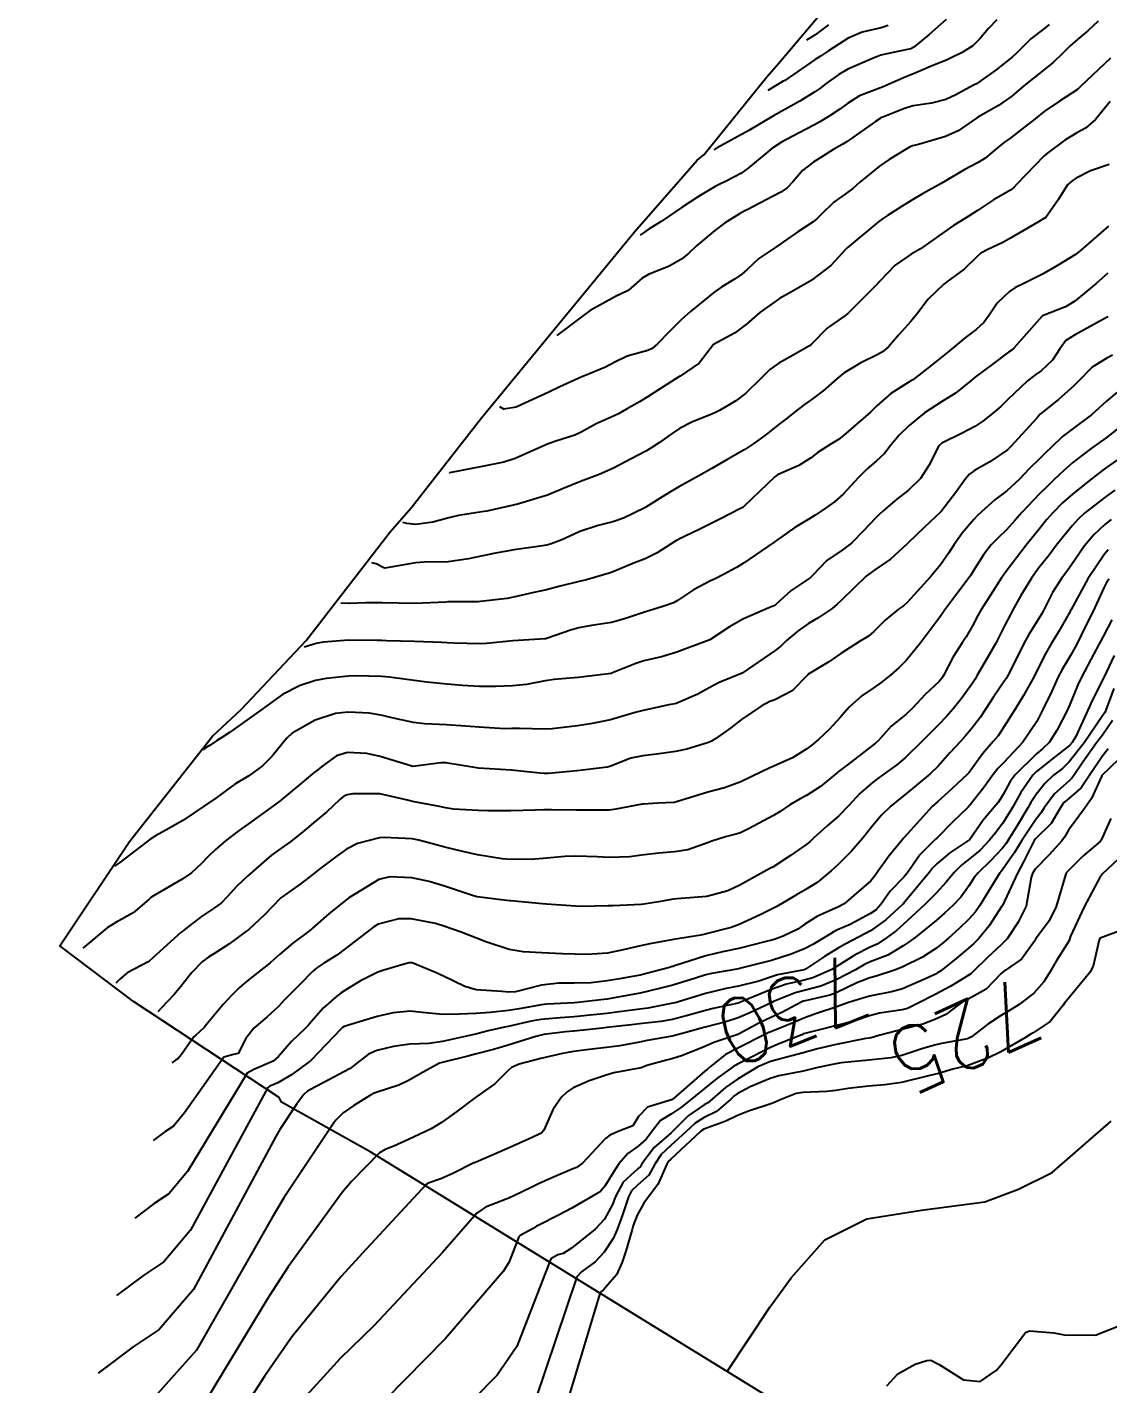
# Model space of a CAD drawing. Header units: metres. Extents: x 307586 to 320046, y 7427249 to 7434250.
# Drawn here: x 313111 to 313176.9, y 7432545.2 to 7432627.9 of the extents above; entities that cross this region are included whole.
import ezdxf
from ezdxf.enums import TextEntityAlignment as Align

# ---------------------------------------------------------------- set-up
doc = ezdxf.new("R2010")
doc.units = ezdxf.units.M
doc.header["$MEASUREMENT"] = 0
for name, color, linetype in [('Area', 45, 'Continuous'), ('Cotas', 45, 'Continuous'), ('Curvas de Nivel 1m', 11, 'Continuous'), ('Curvas de Nivel 5m', 15, 'Continuous'), ('Hidrografia', 140, 'Continuous')]:
    doc.layers.add(name, color=color, linetype=linetype)
doc.styles.add('Style-STANDARD', font='STANDARD.shx')

msp = doc.modelspace()

# ---------------------------------------------------------------- linework, layer by layer
at = {"layer": 'Area'}
msp.add_polyline3d([(313110.97, 7432494.425, 729.634), (313124.93, 7432504.08, 743.98), (313126.441, 7432505.592, 724.185), (313128.202, 7432506.276, 734.972), (313129.917, 7432507.134, 747.286), (313169.72, 7432536.07, -0.055), (313131.927, 7432559.346, 731.716), (313126.474, 7432562.384, 733.851), (313126.336, 7432562.664, 734.001), (313117.461, 7432568.534, 744.946), (313112.967, 7432571.928, 739.859), (313117.216, 7432578.274, 752.122), (313122.262, 7432584.702, 741.046), (313124.029, 7432586.317, 740.918), (313127.976, 7432590.539, 741.845), (313133.107, 7432597.168, 744.754), (313134.383, 7432598.624, 745.314), (313138.674, 7432604.115, 746.924), (313148.003, 7432615.449, 748.785), (313151.813, 7432619.809, 749.069), (313152.232, 7432620.141, 749.078), (313156.07, 7432624.894, 750.255), (313156.778, 7432625.706, 750.415), (313162.924, 7432632.995, 752.605)], dxfattribs=at)
at = {"layer": 'Curvas de Nivel 1m', "flags": 128}
for points, elevation in [([(313176.273, 7432628.292), (313175.633, 7432627.712), (313175.036, 7432627.204), (313174.565, 7432626.78), (313174.095, 7432626.319), (313173.543, 7432625.799), (313173.013, 7432625.375), (313171.741, 7432624.349), (313170.997, 7432623.726), (313170.199, 7432623.16), (313168.984, 7432622.46), (313168.931, 7432622.433), (313168.856, 7432622.381), (313167.741, 7432621.617), (313166.962, 7432621.261), (313165.31, 7432620.778), (313164.955, 7432620.685), (313164.775, 7432620.612), (313164.465, 7432620.435), (313163.531, 7432619.861), (313162.943, 7432619.453), (313161.747, 7432618.468), (313161.311, 7432618.09), (313160.923, 7432617.805), (313160.145, 7432617.257), (313159.367, 7432616.495), (313159.138, 7432616.261), (313158.899, 7432616.068), (313157.956, 7432615.446), (313156.885, 7432614.695), (313156.626, 7432614.524), (313155.591, 7432613.82), (313154.862, 7432613.159), (313154.548, 7432612.862), (313154.101, 7432612.558), (313153.319, 7432612.095), (313152.845, 7432611.755), (313151.415, 7432610.591), (313150.828, 7432610.066), (313150.101, 7432609.326), (313149.396, 7432608.614), (313149.08, 7432608.346), (313148.807, 7432608.219), (313147.556, 7432607.878), (313146.796, 7432607.509), (313146.243, 7432607.197), (313144.954, 7432606.667), (313144.782, 7432606.603), (313143.459, 7432606), (313142.773, 7432605.683), (313140.826, 7432604.782), (313140.788, 7432604.769), (313140.04, 7432604.646), (313139.793, 7432604.77)], 748), ([(313173.289, 7432628.088), (313173.046, 7432627.889), (313172.17, 7432627.209), (313171.309, 7432626.356), (313171.02, 7432626.09), (313170.047, 7432625.336), (313169.005, 7432624.58), (313168.885, 7432624.5), (313168.669, 7432624.383), (313167.596, 7432623.795), (313166.99, 7432623.517), (313166.103, 7432623.297), (313164.983, 7432623.122), (313164.454, 7432622.962), (313163.132, 7432622.448), (313163.024, 7432622.398), (313162.972, 7432622.368), (313162.702, 7432622.186), (313160.958, 7432620.966), (313160.658, 7432620.781), (313160.159, 7432620.488), (313159.43, 7432620.013), (313158.945, 7432619.715), (313158.254, 7432619.193), (313157.666, 7432618.513), (313157.316, 7432618.127), (313156.923, 7432617.868), (313156.039, 7432617.41), (313154.907, 7432616.817), (313154.727, 7432616.73), (313154.403, 7432616.555), (313153.487, 7432615.974), (313152.893, 7432615.538), (313151.785, 7432614.586), (313151.314, 7432614.156), (313150.871, 7432613.792), (313150.121, 7432613.35), (313148.856, 7432612.851), (313148.463, 7432612.624), (313147.605, 7432611.873), (313146.842, 7432611.512), (313145.292, 7432610.663), (313144.829, 7432610.312), (313143.263, 7432609.13)], 749), ([(313166.998, 7432628.401), (313165.967, 7432627.488), (313165.027, 7432626.702), (313164.845, 7432626.613), (313164.061, 7432626.44), (313163.199, 7432626.27), (313163.021, 7432626.216), (313162.623, 7432626.06), (313161.012, 7432625.36), (313160.451, 7432625.043), (313159.69, 7432624.493), (313159.3, 7432624.196), (313158.995, 7432623.979), (313158.085, 7432623.411), (313156.977, 7432622.813), (313156.472, 7432622.528), (313154.964, 7432621.62), (313153.033, 7432620.569), (313152.983, 7432620.54), (313152.952, 7432620.523), (313152.833, 7432620.45)], 751), ([(313163.473, 7432628.019), (313163.044, 7432627.883), (313161.887, 7432627.62), (313161.034, 7432627.251), (313159.836, 7432626.492), (313159.348, 7432626.169), (313159.017, 7432625.946), (313157.164, 7432624.678), (313157.075, 7432624.625), (313156.133, 7432624.06)], 752), ([(313159.836, 7432628.079), (313159.017, 7432627.47), (313158.493, 7432627.13)], 753), ([(313177.02, 7432626.036), (313175.202, 7432624.307), (313175.001, 7432624.137), (313173.908, 7432623.407), (313172.987, 7432622.778), (313172.42, 7432622.338), (313171.624, 7432621.7), (313170.965, 7432621.197), (313170.48, 7432620.845), (313169.896, 7432620.371), (313169.378, 7432619.946), (313168.946, 7432619.676), (313168.103, 7432619.227), (313166.934, 7432618.532), (313166.708, 7432618.403), (313165.569, 7432617.775), (313164.917, 7432617.388), (313164.328, 7432617.019), (313163.428, 7432616.445), (313163.114, 7432616.234), (313162.899, 7432616.079), (313160.968, 7432614.479), (313160.925, 7432614.437), (313160.881, 7432614.385), (313159.967, 7432613.388), (313158.853, 7432612.534), (313158.834, 7432612.52), (313158.805, 7432612.5), (313157.571, 7432611.787), (313156.842, 7432611.388), (313155.638, 7432610.538), (313154.826, 7432609.813), (313154.103, 7432609.274), (313152.813, 7432608.57), (313151.94, 7432607.438), (313150.784, 7432606.655), (313150.749, 7432606.635), (313150.698, 7432606.601), (313149.528, 7432605.859), (313148.77, 7432605.365), (313148.308, 7432605.084), (313147.522, 7432604.632), (313147.035, 7432604.361), (313146.757, 7432604.235), (313145.666, 7432603.739), (313144.741, 7432603.235), (313144.357, 7432603.055), (313143.201, 7432602.685), (313142.85, 7432602.571), (313142.731, 7432602.526), (313142.419, 7432602.383), (313140.722, 7432601.63), (313140.033, 7432601.414), (313138.717, 7432601.144), (313136.713, 7432600.76), (313136.713, 7432600.76)], 747), ([(313176.994, 7432623.401), (313176.105, 7432622.293), (313175.498, 7432621.779), (313174.97, 7432621.478), (313174.236, 7432621.045), (313173.291, 7432620.327), (313173.101, 7432620.178), (313172.95, 7432620.054), (313171.302, 7432618.354), (313171.129, 7432618.158), (313170.927, 7432617.996), (313169.89, 7432617.399), (313168.909, 7432616.753), (313168.686, 7432616.602), (313168.345, 7432616.386), (313167.455, 7432615.836), (313166.893, 7432615.454), (313165.441, 7432614.422), (313164.879, 7432614.081), (313163.886, 7432613.427), (313162.953, 7432612.449), (313162.909, 7432612.392), (313162.852, 7432612.328), (313161.016, 7432610.477), (313160.831, 7432610.333), (313159.742, 7432609.573), (313158.814, 7432608.63), (313158.752, 7432608.562), (313158.667, 7432608.501), (313157.489, 7432607.826), (313156.797, 7432607.439), (313156.255, 7432607.064), (313155.718, 7432606.536), (313154.773, 7432605.589), (313154.185, 7432605.139), (313153.187, 7432604.566), (313152.909, 7432604.42), (313152.76, 7432604.352), (313151.49, 7432603.851), (313150.746, 7432603.463), (313150.235, 7432603.111), (313149.529, 7432602.612), (313149.056, 7432602.291), (313148.728, 7432602.094), (313147.762, 7432601.59), (313146.717, 7432601.038), (313145.845, 7432600.653), (313144.709, 7432600.234), (313143.61, 7432599.775), (313142.7, 7432599.404), (313140.811, 7432598.835), (313140.694, 7432598.805), (313140.627, 7432598.787), (313140.332, 7432598.724), (313138.998, 7432598.427), (313138.687, 7432598.375), (313137.275, 7432598.163), (313136.682, 7432598.022), (313135.696, 7432597.756), (313134.675, 7432597.614), (313134.112, 7432597.662), (313133.955, 7432597.714), (313133.883, 7432597.73)], 746), ([(313176.898, 7432615.791), (313175.2, 7432614.305), (313174.88, 7432614.062), (313173.795, 7432613.4), (313172.868, 7432612.872), (313171.827, 7432612.346), (313171.185, 7432612.028), (313170.855, 7432611.805), (313170.121, 7432611.09), (313169.616, 7432610.372), (313169.291, 7432609.913), (313168.824, 7432609.486), (313168.191, 7432609.014), (313167.445, 7432608.394), (313167.096, 7432608.11), (313166.805, 7432607.878), (313165.991, 7432607.216), (313164.966, 7432606.427), (313164.782, 7432606.315), (313163.624, 7432605.592), (313162.767, 7432604.831), (313162.381, 7432604.456), (313160.748, 7432603.034), (313160.434, 7432602.795), (313159.94, 7432602.488), (313159.199, 7432602.024), (313158.725, 7432601.658), (313158.03, 7432601.197), (313156.714, 7432600.625), (313156.551, 7432600.522), (313154.695, 7432598.714), (313154.602, 7432598.643), (313154.43, 7432598.553), (313153.276, 7432597.972), (313152.68, 7432597.677), (313151.948, 7432597.307), (313150.664, 7432596.69), (313150.606, 7432596.658), (313150.517, 7432596.601), (313149.39, 7432595.878), (313148.652, 7432595.52), (313148.01, 7432595.266), (313146.644, 7432594.708), (313146.463, 7432594.643), (313145.069, 7432594.231), (313144.635, 7432594.128), (313143.475, 7432593.837), (313142.627, 7432593.617), (313141.872, 7432593.453), (313140.62, 7432593.177), (313140.24, 7432593.103), (313138.615, 7432592.905), (313138.463, 7432592.893), (313136.615, 7432592.883), (313136.496, 7432592.88), (313134.613, 7432592.79), (313132.613, 7432592.834), (313131.613, 7432592.825), (313130.612, 7432592.794), (313130.568, 7432592.796), (313130.093, 7432592.81)], 744), ([(313176.869, 7432612.929), (313176.157, 7432612.291), (313175.44, 7432611.716), (313174.847, 7432611.224), (313174.282, 7432610.875), (313172.885, 7432610.329), (313172.852, 7432610.31), (313172.833, 7432610.297), (313171.134, 7432608.355), (313170.962, 7432608.207), (313170.809, 7432608.104), (313169.805, 7432607.363), (313168.786, 7432606.6), (313168.663, 7432606.503), (313168.523, 7432606.383), (313167.563, 7432605.604), (313166.77, 7432605.127), (313165.676, 7432604.416), (313164.755, 7432603.645), (313164.14, 7432603.045), (313163.634, 7432602.441), (313163.242, 7432601.938), (313162.728, 7432601.464), (313162.184, 7432600.995), (313161.658, 7432600.466), (313160.703, 7432599.444), (313160.195, 7432598.988), (313159.512, 7432598.492), (313159.014, 7432598.171), (313158.685, 7432597.972), (313157.773, 7432597.413), (313156.665, 7432596.628), (313156.603, 7432596.582), (313156.523, 7432596.522), (313154.65, 7432595.244), (313154.216, 7432594.985), (313153.426, 7432594.562), (313152.91, 7432594.296), (313152.637, 7432594.17), (313151.589, 7432593.625), (313150.619, 7432592.976), (313150.379, 7432592.84), (313149.734, 7432592.609), (313148.884, 7432592.344), (313148.609, 7432592.256), (313147.386, 7432591.851), (313146.603, 7432591.626), (313145.383, 7432591.44), (313144.599, 7432591.31), (313144.108, 7432591.164), (313142.765, 7432590.688), (313142.634, 7432590.648), (313142.592, 7432590.639), (313142.534, 7432590.632), (313140.591, 7432590.519), (313138.971, 7432590.355), (313138.589, 7432590.335), (313136.979, 7432590.366), (313136.589, 7432590.394), (313136.245, 7432590.42), (313134.59, 7432590.471), (313132.878, 7432590.519), (313132.59, 7432590.528), (313132.316, 7432590.54), (313130.59, 7432590.556), (313129.012, 7432590.432), (313128.588, 7432590.349), (313127.853, 7432590.13)], 743), ([(313176.868, 7432610.28), (313176.848, 7432610.265), (313176.833, 7432610.255), (313176.772, 7432610.221), (313174.821, 7432609.153), (313174.309, 7432608.824), (313173.929, 7432608.319), (313173.492, 7432607.634), (313172.793, 7432606.983), (313172.413, 7432606.712), (313171.936, 7432606.343), (313170.772, 7432605.229), (313170.328, 7432604.804), (313169.828, 7432604.369), (313169.233, 7432603.901), (313168.755, 7432603.578), (313167.971, 7432603.167), (313166.745, 7432602.573), (313166.564, 7432602.403), (313165.942, 7432601.194), (313165.447, 7432600.419), (313164.706, 7432599.703), (313163.986, 7432599.151), (313163.164, 7432598.445), (313162.919, 7432598.219), (313162.686, 7432597.993), (313161.94, 7432597.195), (313161.227, 7432596.472), (313160.659, 7432596.045), (313159.727, 7432595.414), (313158.849, 7432594.498), (313158.75, 7432594.39), (313158.641, 7432594.309), (313157.555, 7432593.59), (313156.616, 7432592.738), (313156.487, 7432592.65), (313156.188, 7432592.526), (313154.606, 7432591.83), (313153.792, 7432591.368), (313152.593, 7432590.57), (313150.585, 7432589.821), (313149.654, 7432589.537), (313148.58, 7432589.289), (313148.074, 7432589.129), (313146.855, 7432588.637), (313146.656, 7432588.555), (313146.571, 7432588.531), (313144.915, 7432588.317), (313144.567, 7432588.275), (313143.101, 7432588.149), (313142.564, 7432588.077), (313141.407, 7432587.86), (313140.559, 7432587.775), (313139.549, 7432587.739), (313138.558, 7432587.73), (313137.512, 7432587.798), (313136.56, 7432587.874), (313135.347, 7432587.993), (313134.562, 7432588.09), (313133.073, 7432588.298), (313132.566, 7432588.344), (313131.028, 7432588.371), (313130.566, 7432588.353), (313129.201, 7432588.216), (313128.561, 7432588.088), (313127.626, 7432587.8), (313126.548, 7432587.236), (313125.229, 7432586.277), (313123.309, 7432584.922), (313122.832, 7432584.614), (313122.515, 7432584.41), (313122.126, 7432584.161), (313121.893, 7432584.008), (313121.703, 7432583.86)], 742), ([(313177.151, 7432607.934), (313176.805, 7432607.737), (313175.9, 7432607.19), (313175.023, 7432606.306), (313174.78, 7432606.05), (313173.86, 7432605.231), (313172.763, 7432604.355), (313172.737, 7432604.33), (313172.524, 7432604.097), (313170.94, 7432602.357), (313170.844, 7432602.256), (313170.74, 7432602.162), (313169.667, 7432601.433), (313168.721, 7432600.9), (313168.417, 7432600.683), (313168.18, 7432600.385), (313167.568, 7432599.527), (313166.693, 7432598.4), (313165.662, 7432597.431), (313164.663, 7432596.467), (313164.646, 7432596.448), (313164.626, 7432596.43), (313163.609, 7432595.484), (313162.647, 7432594.842), (313162.125, 7432594.458), (313160.628, 7432592.998), (313160.363, 7432592.745), (313160.046, 7432592.486), (313159.193, 7432591.916), (313158.609, 7432591.565), (313157.973, 7432591.132), (313157.242, 7432590.514), (313156.914, 7432590.192), (313156.587, 7432589.916), (313154.573, 7432588.55), (313153.161, 7432587.967), (313152.559, 7432587.64), (313151.866, 7432587.267), (313150.544, 7432586.702), (313150.468, 7432586.677), (313150.091, 7432586.605), (313148.539, 7432586.275), (313148.051, 7432586.137), (313146.533, 7432585.691), (313145.317, 7432585.445), (313144.53, 7432585.332), (313142.988, 7432585.146), (313142.527, 7432585.128), (313140.985, 7432585.171), (313140.527, 7432585.161), (313140.096, 7432585.156), (313138.528, 7432585.25), (313137.982, 7432585.292), (313136.529, 7432585.393), (313135.206, 7432585.457), (313134.53, 7432585.528), (313133.483, 7432585.751), (313132.535, 7432585.979), (313131.822, 7432586.107), (313130.536, 7432586.172), (313129.766, 7432586.079), (313128.531, 7432585.675), (313127.139, 7432584.874), (313126.814, 7432584.582), (313126.513, 7432584.224), (313125.902, 7432583.489), (313125.322, 7432582.898), (313124.487, 7432582.292), (313123.627, 7432581.773), (313122.473, 7432580.93), (313120.459, 7432579.566), (313119.432, 7432578.97), (313118.795, 7432578.627), (313118.444, 7432578.394), (313116.613, 7432576.998), (313116.505, 7432576.916), (313116.421, 7432576.857), (313116.303, 7432576.77)], 741), ([(313177.536, 7432603.491), (313176.749, 7432602.894), (313175.93, 7432602.292), (313175.246, 7432601.792), (313174.729, 7432601.395), (313174.151, 7432600.886), (313173.574, 7432600.321), (313173.139, 7432599.896), (313172.704, 7432599.468), (313171.618, 7432598.346), (313171.184, 7432597.854), (313170.677, 7432597.29), (313170.207, 7432596.828), (313169.755, 7432596.369), (313169.27, 7432595.76), (313168.647, 7432594.752), (313168.508, 7432594.517), (313168.414, 7432594.382), (313167.652, 7432593.37), (313166.932, 7432592.397), (313166.803, 7432592.216), (313166.616, 7432591.948), (313165.949, 7432591.064), (313165.466, 7432590.417), (313164.582, 7432589.332), (313164.132, 7432588.88), (313163.63, 7432588.439), (313163.048, 7432587.963), (313162.561, 7432587.636), (313161.857, 7432587.157), (313161.096, 7432586.472), (313160.537, 7432585.846), (313159.892, 7432585.124), (313159.225, 7432584.493), (313158.839, 7432584.178), (313158.517, 7432583.927), (313157.641, 7432583.379), (313156.498, 7432582.875), (313156.248, 7432582.773), (313155.747, 7432582.531), (313154.487, 7432581.918), (313153.483, 7432581.56), (313152.48, 7432581.285), (313150.571, 7432580.696), (313150.474, 7432580.674), (313150.407, 7432580.667), (313149.434, 7432580.61), (313148.53, 7432580.562), (313148.472, 7432580.554), (313146.86, 7432580.245), (313146.468, 7432580.196), (313146.013, 7432580.191), (313144.468, 7432580.196), (313142.942, 7432580.212), (313142.468, 7432580.202), (313141.952, 7432580.182), (313140.467, 7432580.151), (313139.054, 7432580.148), (313138.467, 7432580.164), (313136.964, 7432580.259), (313136.469, 7432580.335), (313136.113, 7432580.409), (313134.472, 7432580.708), (313134.17, 7432580.793), (313132.477, 7432581.184), (313130.827, 7432581.186), (313130.476, 7432581.134), (313130.275, 7432581.042), (313130.045, 7432580.844), (313129.238, 7432580.08), (313128.459, 7432579.435), (313128.143, 7432579.177), (313127.775, 7432578.867), (313127.041, 7432578.277), (313126.437, 7432577.852), (313125.874, 7432577.446), (313125.245, 7432576.898), (313124.415, 7432576.165), (313123.763, 7432575.563), (313123.18, 7432574.922), (313122.797, 7432574.526), (313122.392, 7432574.225), (313121.609, 7432573.714), (313120.624, 7432572.947), (313120.48, 7432572.84), (313120.371, 7432572.754), (313118.413, 7432570.979), (313118.352, 7432570.935), (313117.068, 7432570.27), (313116.6, 7432569.873), (313116.383, 7432569.64)], 739), ([(313177.454, 7432601.55), (313176.724, 7432601.04), (313176.285, 7432600.721), (313175.737, 7432600.295), (313174.704, 7432599.462), (313174.094, 7432598.921), (313173.5, 7432598.322), (313173.123, 7432597.889), (313172.678, 7432597.327), (313172.231, 7432596.775), (313171.889, 7432596.342), (313170.647, 7432594.723), (313170.49, 7432594.516), (313170.385, 7432594.363), (313169.706, 7432593.295), (313169.115, 7432592.375), (313168.936, 7432592.059), (313168.609, 7432591.427), (313168.225, 7432590.758), (313167.973, 7432590.386), (313167.433, 7432589.543), (313166.842, 7432588.397), (313166.739, 7432588.23), (313166.568, 7432588.043), (313165.724, 7432587.244), (313164.968, 7432586.424), (313164.539, 7432586.032), (313163.654, 7432585.317), (313162.883, 7432584.446), (313162.7, 7432584.269), (313162.52, 7432584.128), (313160.992, 7432582.957), (313160.504, 7432582.591), (313160.442, 7432582.542), (313160.372, 7432582.481), (313159.347, 7432581.634), (313158.482, 7432581.092), (313158.093, 7432580.887), (313157.465, 7432580.51), (313156.873, 7432580.112), (313156.466, 7432579.864), (313154.99, 7432579.074), (313154.456, 7432578.815), (313154.259, 7432578.748), (313153.552, 7432578.559), (313152.709, 7432578.307), (313152.447, 7432578.204), (313151.255, 7432577.773), (313150.438, 7432577.639), (313149.481, 7432577.566), (313148.435, 7432577.437), (313147.714, 7432577.347), (313146.433, 7432577.313), (313145.744, 7432577.339), (313144.434, 7432577.384), (313143.747, 7432577.363), (313142.431, 7432577.238), (313141.928, 7432577.2), (313140.43, 7432577.19), (313139.924, 7432577.232), (313138.434, 7432577.469), (313137.525, 7432577.661), (313136.441, 7432577.938), (313134.86, 7432578.37), (313134.448, 7432578.44), (313132.74, 7432578.516), (313132.448, 7432578.495), (313131.116, 7432578.156), (313130.438, 7432577.816), (313129.874, 7432577.403), (313129.132, 7432576.853), (313128.731, 7432576.546), (313128.417, 7432576.292), (313127.611, 7432575.668), (313126.497, 7432574.879), (313126.442, 7432574.84), (313126.402, 7432574.799), (313125.456, 7432573.825), (313124.479, 7432572.908), (313124.372, 7432572.823), (313123.263, 7432572.022), (313122.358, 7432571.436), (313122.049, 7432571.24), (313121.644, 7432570.937), (313121.002, 7432570.288), (313120.338, 7432569.434), (313119.938, 7432568.956), (313119.16, 7432568.128), (313118.933, 7432567.89)], 738), ([(313177.281, 7432599.701), (313176.703, 7432599.278), (313175.446, 7432598.299), (313175.053, 7432597.939), (313174.681, 7432597.525), (313174.135, 7432596.851), (313173.72, 7432596.319), (313173.262, 7432595.718), (313172.649, 7432594.96), (313172.198, 7432594.337), (313171.557, 7432593.271), (313171.048, 7432592.354), (313170.898, 7432592.076), (313170.61, 7432591.504), (313170.222, 7432590.74), (313170.024, 7432590.366), (313169.502, 7432589.453), (313168.883, 7432588.377), (313168.762, 7432588.186), (313168.565, 7432587.881), (313167.939, 7432586.999), (313167.457, 7432586.391), (313167.026, 7432585.908), (313166.533, 7432585.383), (313165.569, 7432584.414), (313164.512, 7432583.384), (313163.995, 7432582.948), (313163.289, 7432582.442), (313162.827, 7432582.117), (313162.494, 7432581.863), (313161.748, 7432581.197), (313161.07, 7432580.471), (313160.467, 7432579.849), (313159.731, 7432579.216), (313158.927, 7432578.495), (313158.683, 7432578.264), (313158.446, 7432578.068), (313157.511, 7432577.435), (313156.426, 7432576.718), (313156.3, 7432576.647), (313156.069, 7432576.525), (313154.414, 7432575.62), (313153.694, 7432575.274), (313152.406, 7432574.916), (313150.586, 7432574.778), (313150.405, 7432574.766), (313150.257, 7432574.749), (313149.455, 7432574.609), (313148.564, 7432574.455), (313148.4, 7432574.438), (313146.673, 7432574.363), (313146.399, 7432574.357), (313144.741, 7432574.322), (313144.398, 7432574.329), (313142.628, 7432574.46), (313142.4, 7432574.481), (313140.467, 7432574.654), (313140.402, 7432574.661), (313139.867, 7432574.725), (313138.405, 7432574.913), (313138.187, 7432574.96), (313136.411, 7432575.555), (313135.482, 7432575.843), (313134.416, 7432576.058), (313133.089, 7432576.131), (313132.414, 7432575.954), (313130.583, 7432574.837), (313130.483, 7432574.758), (313130.401, 7432574.695), (313129.37, 7432573.868), (313128.375, 7432572.997), (313128.301, 7432572.933), (313128.207, 7432572.862), (313127.161, 7432572.076), (313126.358, 7432571.384), (313125.784, 7432570.889), (313124.341, 7432569.741), (313123.897, 7432569.355), (313123.455, 7432568.919), (313122.915, 7432568.333), (313122.313, 7432567.619), (313122.002, 7432567.238), (313121.766, 7432566.935), (313121.246, 7432566.467), (313121.143, 7432566.376), (313120.386, 7432565.302), (313120.171, 7432565.049), (313120.007, 7432564.942), (313119.783, 7432564.78)], 737), ([(313177.061, 7432597.903), (313176.683, 7432597.606), (313175.997, 7432596.966), (313175.445, 7432596.298), (313174.651, 7432595.137), (313174.303, 7432594.657), (313174.045, 7432594.316), (313173.492, 7432593.463), (313172.923, 7432592.327), (313172.818, 7432592.13), (313172.615, 7432591.805), (313172.042, 7432590.898), (313171.742, 7432590.343), (313170.929, 7432588.708), (313170.752, 7432588.357), (313170.686, 7432588.244), (313170.569, 7432588.068), (313169.864, 7432587.056), (313169.427, 7432586.371), (313169.078, 7432585.834), (313168.53, 7432585.123), (313168.185, 7432584.725), (313167.873, 7432584.386), (313167.232, 7432583.677), (313166.508, 7432582.866), (313166.037, 7432582.407), (313165.204, 7432581.707), (313164.483, 7432581.122), (313164.091, 7432580.822), (313163.62, 7432580.439), (313163.048, 7432579.863), (313162.46, 7432579.161), (313161.9, 7432578.458), (313161.228, 7432577.682), (313160.429, 7432576.897), (313160.212, 7432576.696), (313159.985, 7432576.484), (313159.13, 7432575.779), (313158.411, 7432575.328), (313157.884, 7432575.029), (313157.023, 7432574.514), (313156.629, 7432574.29), (313156.399, 7432574.174), (313155.671, 7432573.81), (313154.383, 7432573.218), (313153.891, 7432573.044), (313152.374, 7432572.64), (313152.318, 7432572.626), (313152.04, 7432572.575), (313150.37, 7432572.312), (313148.942, 7432572.04), (313148.366, 7432571.915), (313147.312, 7432571.682), (313146.361, 7432571.475), (313145.086, 7432571.384), (313144.36, 7432571.405), (313143.609, 7432571.429), (313142.361, 7432571.484), (313141.208, 7432571.554), (313140.363, 7432571.702), (313138.945, 7432572.156), (313138.369, 7432572.378), (313137.438, 7432572.749), (313136.378, 7432573.123), (313135.869, 7432573.279), (313134.384, 7432573.562), (313133.625, 7432573.557), (313132.379, 7432573.249), (313132.106, 7432573.085), (313131.769, 7432572.819), (313130.362, 7432571.733), (313129.848, 7432571.356), (313129.055, 7432570.853), (313128.63, 7432570.577), (313128.348, 7432570.326), (313127.623, 7432569.584), (313126.907, 7432568.874), (313126.627, 7432568.578), (313126.323, 7432568.248), (313125.613, 7432567.591), (313124.797, 7432566.903), (313124.296, 7432566.262), (313123.841, 7432565.36), (313123.551, 7432565.285), (313122.967, 7432565.127), (313120.566, 7432561.728), (313119.886, 7432560.92), (313119.363, 7432560.577), (313118.663, 7432560.05)], 736), ([(313176.934, 7432594.277), (313176.808, 7432594.111), (313176.638, 7432593.779), (313175.945, 7432592.29), (313175.508, 7432591.398), (313174.963, 7432590.304), (313174.586, 7432589.622), (313174.088, 7432588.805), (313173.838, 7432588.317), (313173.438, 7432587.443), (313172.897, 7432586.326), (313172.782, 7432586.086), (313172.536, 7432585.598), (313171.681, 7432584.343), (313170.51, 7432583.103), (313170.15, 7432582.721), (313169.878, 7432582.366), (313169.296, 7432581.567), (313168.475, 7432580.511), (313168.411, 7432580.444), (313168.346, 7432580.381), (313167.394, 7432579.461), (313166.454, 7432578.507), (313166.336, 7432578.402), (313165.39, 7432577.464), (313164.682, 7432576.426), (313164.42, 7432576.105), (313163.593, 7432575.257), (313163.024, 7432574.444), (313162.729, 7432574.117), (313162.397, 7432573.886), (313161.146, 7432573.224), (313160.387, 7432572.889), (313160.115, 7432572.753), (313159.692, 7432572.487), (313158.872, 7432571.999), (313158.371, 7432571.735), (313157.494, 7432571.381), (313156.361, 7432571.033), (313154.488, 7432570.548), (313154.353, 7432570.521), (313152.691, 7432570.225), (313152.349, 7432570.143), (313151.719, 7432569.952), (313150.342, 7432569.526), (313149.615, 7432569.332), (313148.337, 7432569.035), (313147.993, 7432568.967), (313146.333, 7432568.673), (313146.127, 7432568.643), (313144.543, 7432568.454), (313144.329, 7432568.436), (313142.653, 7432568.362), (313142.327, 7432568.329), (313140.965, 7432568.069), (313140.322, 7432567.968), (313139.199, 7432567.852), (313138.319, 7432567.793), (313137.306, 7432567.762), (313136.318, 7432567.736), (313135.252, 7432567.843), (313134.32, 7432567.931), (313133.282, 7432567.837), (313132.315, 7432567.608), (313131.71, 7432567.421), (313130.305, 7432566.998), (313130.201, 7432566.935), (313130.102, 7432566.833), (313128.284, 7432564.955), (313128.237, 7432564.907), (313128.185, 7432564.861), (313127.09, 7432564.052), (313126.263, 7432563.559), (313125.776, 7432563.372), (313125.653, 7432563.29), (313120.927, 7432554.574), (313119.314, 7432552.659), (313118.077, 7432551.848), (313116.413, 7432550.6)], 734), ([(313177.102, 7432591.789), (313176.601, 7432590.825), (313176.413, 7432590.465), (313176.319, 7432590.284), (313176.015, 7432589.716), (313175.245, 7432588.3), (313175.029, 7432587.84), (313174.548, 7432586.636), (313174.45, 7432586.405), (313174.406, 7432586.311), (313173.768, 7432585.08), (313173.291, 7432584.322), (313172.9, 7432583.945), (313172.516, 7432583.625), (313171.206, 7432582.349), (313170.908, 7432581.943), (313170.485, 7432581.148), (313170.179, 7432580.661), (313169.927, 7432580.365), (313169.256, 7432579.581), (313168.453, 7432578.404), (313167.235, 7432577.598), (313166.431, 7432576.92), (313166.18, 7432576.651), (313165.979, 7432576.407), (313164.404, 7432574.499), (313164.372, 7432574.462), (313164.343, 7432574.431), (313163.325, 7432573.51), (313162.387, 7432572.838), (313161.703, 7432572.46), (313160.836, 7432572.013), (313160.372, 7432571.756), (313159.578, 7432571.275), (313158.437, 7432570.499), (313158.383, 7432570.47), (313158.353, 7432570.463), (313156.719, 7432570.146), (313156.348, 7432570.032), (313155.572, 7432569.758), (313154.342, 7432569.467), (313153.583, 7432569.315), (313152.337, 7432569.005), (313150.949, 7432568.591), (313150.478, 7432568.451), (313150.33, 7432568.415), (313148.818, 7432568.123), (313148.324, 7432568.048), (313147.065, 7432567.89), (313146.32, 7432567.798), (313145.291, 7432567.682), (313144.317, 7432567.591), (313143.46, 7432567.535), (313142.314, 7432567.427), (313141.694, 7432567.317), (313140.307, 7432567), (313140.078, 7432566.951), (313139.08, 7432566.732), (313138.465, 7432566.574), (313138.301, 7432566.537), (313136.844, 7432566.208), (313136.296, 7432566.082), (313135.487, 7432565.964), (313134.294, 7432565.913), (313133.306, 7432565.787), (313132.29, 7432565.538), (313131.78, 7432565.323), (313131.147, 7432564.821), (313130.66, 7432564.444), (313130.274, 7432564.23), (313129.361, 7432563.749), (313128.257, 7432563.15), (313128.07, 7432563.048), (313127.837, 7432562.864), (313127.407, 7432562.285), (313126.381, 7432560.717), (313126.136, 7432560.295), (313121.11, 7432550.957), (313119.028, 7432548.53), (313117.433, 7432547.479), (313115.293, 7432545.87)], 733), ([(313177.241, 7432589.619), (313176.607, 7432588.28), (313176.598, 7432588.254), (313176.572, 7432588.199), (313175.921, 7432586.921), (313175.636, 7432586.294), (313174.902, 7432584.679), (313174.676, 7432584.308), (313174.521, 7432584.135), (313173.498, 7432583.335), (313172.505, 7432582.548), (313172.288, 7432582.333), (313171.56, 7432581.27), (313171.047, 7432580.351), (313170.463, 7432579.407), (313170.007, 7432578.815), (313169.644, 7432578.368), (313169.068, 7432577.75), (313168.435, 7432577.217), (313167.962, 7432576.853), (313167.494, 7432576.389), (313167.007, 7432575.805), (313166.41, 7432575.151), (313165.68, 7432574.411), (313164.391, 7432573.216), (313163.966, 7432572.855), (313163.425, 7432572.44), (313162.797, 7432572.026), (313162.374, 7432571.827), (313161.451, 7432571.379), (313160.356, 7432570.673), (313160.24, 7432570.596), (313160.037, 7432570.483), (313158.868, 7432569.974), (313158.346, 7432569.831), (313157.275, 7432569.579), (313156.34, 7432569.255), (313154.611, 7432568.546), (313154.417, 7432568.464), (313154.331, 7432568.429), (313152.801, 7432568.09), (313152.324, 7432567.969), (313151.239, 7432567.666), (313150.315, 7432567.431), (313149.615, 7432567.306), (313148.311, 7432567.159), (313147.827, 7432567.108), (313146.307, 7432566.932), (313146.047, 7432566.903), (313144.304, 7432566.723), (313144.256, 7432566.718), (313143.79, 7432566.675), (313142.481, 7432566.508), (313142.301, 7432566.475), (313141.995, 7432566.39), (313140.294, 7432565.858), (313139.414, 7432565.606), (313138.289, 7432565.307), (313137.838, 7432565.193), (313136.283, 7432564.813), (313136.121, 7432564.762), (313134.93, 7432564.123), (313134.267, 7432563.719), (313133.636, 7432563.422), (313132.255, 7432562.976), (313132.134, 7432562.932), (313131.901, 7432562.814), (313130.895, 7432562.175), (313130.242, 7432561.741), (313129.783, 7432561.291), (313129.667, 7432561.122), (313126.629, 7432556.55), (313125.912, 7432555.359), (313121.296, 7432547.269), (313118.743, 7432544.401)], 732), ([(313177.223, 7432587.613), (313176.733, 7432586.278), (313176.671, 7432586.149), (313176.54, 7432585.946), (313175.41, 7432584.297), (313174.511, 7432583.143), (313174.087, 7432582.735), (313173.549, 7432582.32), (313173.009, 7432581.811), (313172.485, 7432581.137), (313172.166, 7432580.647), (313171.988, 7432580.337), (313171.289, 7432579.175), (313170.785, 7432578.355), (313170.655, 7432578.151), (313170.446, 7432577.868), (313169.698, 7432577.103), (313168.955, 7432576.375), (313168.719, 7432576.078), (313168.415, 7432575.59), (313167.903, 7432574.89), (313167.423, 7432574.39), (313166.892, 7432573.902), (313166.394, 7432573.466), (313165.118, 7432572.419), (313164.686, 7432572.118), (313164.375, 7432571.912), (313163.447, 7432571.359), (313162.36, 7432570.934), (313162.028, 7432570.785), (313161.483, 7432570.463), (313160.347, 7432569.856), (313159.371, 7432569.461), (313158.34, 7432569.196), (313157.796, 7432569.048), (313156.48, 7432568.519), (313156.381, 7432568.471), (313156.332, 7432568.448), (313155.025, 7432567.837), (313154.318, 7432567.529), (313153.579, 7432567.293), (313152.309, 7432566.955), (313152.008, 7432566.874), (313150.986, 7432566.59), (313150.301, 7432566.418), (313148.771, 7432566.142), (313148.297, 7432566.05), (313147.098, 7432565.829), (313146.294, 7432565.728), (313145.244, 7432565.607), (313144.291, 7432565.473), (313143.618, 7432565.348), (313142.286, 7432565.045), (313140.974, 7432564.71), (313140.494, 7432564.502), (313140.277, 7432564.293), (313139.483, 7432563.51), (313138.394, 7432562.739), (313138.312, 7432562.679), (313138.252, 7432562.635), (313137.169, 7432561.825), (313136.237, 7432561.139), (313135.609, 7432560.769), (313134.226, 7432560.108), (313133.32, 7432559.7), (313132.808, 7432559.51), (313132.461, 7432559.306), (313130.74, 7432557.549), (313130.185, 7432556.887), (313126.879, 7432552.349), (313125.691, 7432550.496), (313121.483, 7432543.557)], 731), ([(313176.877, 7432583.919), (313176.515, 7432583.457), (313175.722, 7432582.292), (313175.237, 7432581.554), (313174.482, 7432580.897), (313174.162, 7432580.628), (313173.956, 7432580.315), (313173.411, 7432579.373), (313172.454, 7432578.443), (313172.371, 7432578.331), (313171.726, 7432577.048), (313171.356, 7432576.346), (313170.429, 7432574.385), (313170.416, 7432574.36), (313170.403, 7432574.331), (313169.626, 7432573.132), (313168.987, 7432572.374), (313168.686, 7432572.07), (313168.374, 7432571.786), (313167.611, 7432571.141), (313166.669, 7432570.397), (313166.48, 7432570.27), (313166.351, 7432570.198), (313165.957, 7432570.014), (313164.342, 7432569.304), (313163.671, 7432569.105), (313162.337, 7432568.846), (313161.046, 7432568.469), (313160.533, 7432568.274), (313160.329, 7432568.202), (313159.045, 7432567.77), (313158.318, 7432567.505), (313157.609, 7432567.211), (313156.305, 7432566.685), (313156.193, 7432566.633), (313155.989, 7432566.525), (313154.294, 7432565.679), (313153.557, 7432565.291), (313152.632, 7432564.567), (313152.442, 7432564.407), (313152.28, 7432564.278), (313150.359, 7432562.599), (313150.308, 7432562.554), (313150.262, 7432562.533), (313148.785, 7432562.085), (313148.246, 7432561.508), (313147.908, 7432560.952), (313147.116, 7432560.631), (313146.496, 7432560.372), (313146.228, 7432560.176), (313144.831, 7432558.661), (313144.462, 7432558.413), (313144.207, 7432558.298), (313143.058, 7432557.823), (313142.194, 7432557.422), (313141.698, 7432557.187), (313140.676, 7432556.705), (313140.345, 7432556.544), (313140.181, 7432556.472), (313138.915, 7432555.989), (313138.382, 7432555.627), (313136.302, 7432553.216), (313132.1, 7432548.745), (313130.064, 7432546.766), (313127.385, 7432543.824)], 729), ([(313177.511, 7432583.272), (313176.503, 7432582.299), (313176.49, 7432582.28), (313175.87, 7432580.901), (313175.428, 7432580.296), (313174.459, 7432578.961), (313174.219, 7432578.549), (313174.05, 7432578.314), (313173.292, 7432577.47), (313172.427, 7432576.6), (313172.318, 7432576.438), (313172.26, 7432576.332), (313172.178, 7432576.092), (313171.88, 7432574.338), (313171.401, 7432573.353), (313170.715, 7432572.355), (313170.565, 7432572.173), (313170.377, 7432571.998), (313169.526, 7432571.208), (313168.68, 7432570.377), (313168.509, 7432570.22), (313168.35, 7432570.11), (313167.283, 7432569.451), (313166.338, 7432568.943), (313165.299, 7432568.416), (313164.655, 7432568.098), (313164.327, 7432568.007), (313162.945, 7432567.823), (313162.321, 7432567.659), (313161.428, 7432567.352), (313160.312, 7432567.057), (313159.852, 7432566.942), (313158.304, 7432566.544), (313158.27, 7432566.534), (313158.198, 7432566.501), (313156.854, 7432565.958), (313156.295, 7432565.726), (313154.612, 7432564.871), (313154.284, 7432564.699), (313154.188, 7432564.647), (313154.043, 7432564.552), (313153.014, 7432563.824), (313152.269, 7432563.211), (313151.494, 7432562.582), (313150.803, 7432562.043), (313150.249, 7432561.676), (313149.587, 7432561.263), (313149.072, 7432560.612), (313148.703, 7432560.14), (313148.224, 7432559.712), (313147.594, 7432559.252), (313147.048, 7432558.632), (313146.715, 7432558.126), (313146.192, 7432557.263), (313145.911, 7432556.921), (313145.435, 7432556.651), (313144.175, 7432555.923), (313143.361, 7432555.488), (313142.165, 7432554.892), (313142.034, 7432554.822), (313141.822, 7432554.693), (313141.027, 7432554.267), (313140.946, 7432554.175), (313140.355, 7432552.645), (313140.006, 7432552.08), (313136.478, 7432547.98), (313132.796, 7432544.239)], 728), ([(313177.051, 7432579.69), (313176.454, 7432578.353), (313176.402, 7432578.281), (313175.346, 7432577.39), (313174.425, 7432576.471), (313174.347, 7432576.388), (313174.297, 7432576.311), (313173.863, 7432574.861), (313173.716, 7432574.317), (313173.281, 7432573.434), (313172.451, 7432572.329), (313172.421, 7432572.291), (313172.381, 7432572.21), (313171.594, 7432571.112), (313170.494, 7432570.358), (313170.352, 7432570.237), (313169.436, 7432569.275), (313168.336, 7432568.675), (313168.133, 7432568.584), (313167.846, 7432568.385), (313166.982, 7432567.735), (313166.318, 7432567.424), (313165.575, 7432567.15), (313164.309, 7432566.807), (313164.001, 7432566.739), (313162.903, 7432566.444), (313162.44, 7432566.311), (313162.301, 7432566.288), (313162.112, 7432566.264), (313160.297, 7432565.9), (313159.154, 7432565.631), (313158.292, 7432565.396), (313157.593, 7432565.204), (313156.286, 7432564.863), (313155.525, 7432564.531), (313154.275, 7432563.781), (313153.549, 7432563.279), (313152.737, 7432562.565), (313152.477, 7432562.351), (313152.258, 7432562.224), (313151.281, 7432561.551), (313150.319, 7432560.599), (313150.232, 7432560.523), (313149.206, 7432559.627), (313148.454, 7432558.618), (313148.358, 7432558.471), (313148.209, 7432558.33), (313147.316, 7432557.509), (313146.844, 7432556.633), (313146.661, 7432556.152), (313146.169, 7432555.257), (313145.6, 7432554.648), (313144.151, 7432553.489), (313143.662, 7432553.16), (313143.33, 7432553.087), (313142.899, 7432552.839), (313140.835, 7432547.484), (313139.628, 7432545.735), (313136.654, 7432542.735)], 727), ([(313177.498, 7432577.208), (313176.52, 7432576.279), (313176.473, 7432576.229), (313176.422, 7432576.158), (313175.411, 7432574.295), (313174.583, 7432572.505), (313174.515, 7432572.308), (313174.479, 7432572.212), (313174.379, 7432572.05), (313173.705, 7432570.975), (313173.33, 7432570.32), (313172.951, 7432569.72), (313172.34, 7432569.023), (313171.458, 7432568.343), (313170.769, 7432567.911), (313170.322, 7432567.644), (313169.541, 7432567.141), (313168.544, 7432566.378), (313168.394, 7432566.287), (313168.302, 7432566.255), (313166.726, 7432565.969), (313166.298, 7432565.871), (313165.52, 7432565.637), (313164.291, 7432565.24), (313163.639, 7432565.087), (313162.288, 7432564.939), (313160.598, 7432564.787), (313160.285, 7432564.734), (313160.077, 7432564.69), (313159.188, 7432564.491), (313158.457, 7432564.322), (313158.281, 7432564.286), (313156.808, 7432563.985), (313156.276, 7432563.826), (313155.046, 7432563.314), (313154.266, 7432562.89), (313154.067, 7432562.75), (313153.852, 7432562.554), (313152.996, 7432561.818), (313152.246, 7432561.443), (313151.703, 7432561.116), (313151.139, 7432560.586), (313150.224, 7432559.75), (313149.632, 7432559.193), (313149.246, 7432558.61), (313148.877, 7432557.939), (313148.193, 7432557.321), (313147.823, 7432556.989), (313147.635, 7432556.625), (313147.274, 7432555.527), (313146.945, 7432554.632), (313146.71, 7432554.081), (313146.149, 7432553.238), (313145.603, 7432552.648), (313144.76, 7432552.034), (313144.495, 7432551.747), (313141.316, 7432542.32)], 726)]:
    msp.add_lwpolyline(points, dxfattribs=dict(at, elevation=elevation))
at = {"layer": 'Curvas de Nivel 5m', "flags": 128}
for points, elevation in [([(313170.1, 7432628.37), (313169.577, 7432627.843), (313169.035, 7432627.204), (313168.625, 7432626.788), (313167.981, 7432626.39), (313167.345, 7432626.071), (313167.018, 7432625.923), (313166.196, 7432625.593), (313165.009, 7432625.081), (313164.549, 7432624.893), (313163.518, 7432624.445), (313163.169, 7432624.28), (313162.999, 7432624.219), (313161.729, 7432623.732), (313160.985, 7432623.278), (313160.528, 7432622.936), (313159.862, 7432622.491), (313159.311, 7432622.155), (313158.968, 7432621.963), (313158.006, 7432621.466), (313156.957, 7432620.919), (313156.369, 7432620.529), (313154.941, 7432619.326), (313154.487, 7432619.005), (313153.633, 7432618.563), (313153.165, 7432618.332), (313152.927, 7432618.205), (313151.897, 7432617.607), (313150.908, 7432616.962), (313149.635, 7432616.081), (313148.898, 7432615.628), (313148.353, 7432615.25)], 750), ([(313176.946, 7432619.564), (313175.809, 7432619.165), (313174.937, 7432618.721), (313174.685, 7432618.563), (313174.391, 7432618.315), (313173.836, 7432617.404), (313173.071, 7432616.328), (313172.973, 7432616.259), (313172.902, 7432616.22), (313172.633, 7432616.067), (313170.89, 7432615.033), (313170.456, 7432614.795), (313169.547, 7432614.373), (313169.119, 7432614.14), (313168.878, 7432613.924), (313168.095, 7432613.163), (313167.044, 7432612.398), (313166.941, 7432612.32), (313166.861, 7432612.253), (313165.909, 7432611.352), (313165.206, 7432610.424), (313164.828, 7432609.962), (313164.098, 7432609.159), (313163.497, 7432608.443), (313163.127, 7432608.128), (313162.805, 7432607.947), (313161.805, 7432607.458), (313160.788, 7432606.848), (313160.573, 7432606.695), (313160.328, 7432606.485), (313159.513, 7432605.755), (313158.77, 7432605.199), (313158.359, 7432604.912), (313157.846, 7432604.509), (313157.237, 7432604.034), (313156.75, 7432603.664), (313156.108, 7432603.164), (313155.281, 7432602.542), (313154.729, 7432602.176), (313153.698, 7432601.586), (313152.717, 7432601.026), (313151.928, 7432600.582), (313150.706, 7432599.893), (313149.901, 7432599.408), (313148.693, 7432598.654), (313148.672, 7432598.641), (313148.632, 7432598.621), (313147.323, 7432597.994), (313146.68, 7432597.77), (313145.779, 7432597.551), (313144.671, 7432597.185), (313144.317, 7432597.025), (313143.565, 7432596.681), (313142.929, 7432596.418), (313142.66, 7432596.349), (313142.251, 7432596.288), (313140.656, 7432596.065), (313139.52, 7432595.865), (313138.652, 7432595.684), (313137.886, 7432595.512), (313136.649, 7432595.333), (313135.174, 7432595.308), (313134.648, 7432595.27), (313132.781, 7432594.945), (313132.719, 7432594.957), (313132.241, 7432595.214), (313131.983, 7432595.27)], 745), ([(313177.403, 7432605.647), (313176.771, 7432605.119), (313175.855, 7432604.294), (313174.754, 7432603.465), (313174.101, 7432602.965), (313173.423, 7432602.323), (313173.078, 7432601.987), (313172.733, 7432601.658), (313172.065, 7432600.997), (313171.455, 7432600.349), (313170.706, 7432599.665), (313169.967, 7432599.101), (313169.153, 7432598.375), (313168.919, 7432598.148), (313168.686, 7432597.907), (313167.985, 7432597.075), (313167.492, 7432596.392), (313167.166, 7432595.887), (313166.65, 7432595.153), (313166.045, 7432594.409), (313164.627, 7432592.849), (313164.4, 7432592.657), (313164.088, 7432592.435), (313163.28, 7432591.776), (313162.602, 7432591.08), (313162.264, 7432590.789), (313161.714, 7432590.463), (313160.586, 7432589.745), (313159.843, 7432589.225), (313158.634, 7432588.499), (313158.599, 7432588.474), (313158.572, 7432588.449), (313157.608, 7432587.458), (313156.549, 7432586.925), (313156.262, 7432586.81), (313155.723, 7432586.532), (313154.535, 7432585.718), (313153.878, 7432585.208), (313152.96, 7432584.566), (313152.69, 7432584.399), (313152.519, 7432584.319), (313151.194, 7432583.908), (313150.51, 7432583.767), (313149.499, 7432583.619), (313148.506, 7432583.512), (313147.774, 7432583.357), (313146.496, 7432582.859), (313146.328, 7432582.81), (313145.176, 7432582.66), (313144.492, 7432582.581), (313142.751, 7432582.427), (313142.49, 7432582.417), (313142.234, 7432582.437), (313140.492, 7432582.632), (313138.493, 7432582.74), (313136.498, 7432583.069), (313136.185, 7432583.078), (313134.494, 7432582.857), (313134.422, 7432582.863), (313132.503, 7432583.47), (313131.682, 7432583.646), (313130.506, 7432583.701), (313129.838, 7432583.512), (313128.945, 7432582.855), (313128.691, 7432582.658), (313128.489, 7432582.501), (313127.6, 7432581.751), (313126.542, 7432580.879), (313126.505, 7432580.847), (313126.472, 7432580.823), (313126.23, 7432580.644), (313124.457, 7432579.353), (313124.196, 7432579.173), (313123.83, 7432578.916), (313123.055, 7432578.313), (313122.435, 7432577.765), (313122.006, 7432577.359), (313121.592, 7432576.938), (313120.985, 7432576.377), (313120.413, 7432575.977), (313118.669, 7432574.976), (313118.515, 7432574.865), (313118.399, 7432574.752), (313117.437, 7432573.939), (313116.378, 7432573.348), (313115.849, 7432573.008), (313114.363, 7432571.77)], 740), ([(313176.877, 7432596.062), (313176.658, 7432595.801), (313175.639, 7432594.295), (313174.624, 7432592.433), (313174.579, 7432592.355), (313174.557, 7432592.311), (313173.851, 7432591.07), (313173.398, 7432590.322), (313173.102, 7432589.81), (313172.577, 7432588.765), (313172.359, 7432588.333), (313171.718, 7432587.18), (313171.201, 7432586.35), (313170.532, 7432585.297), (313170.164, 7432584.726), (313169.871, 7432584.367), (313169.239, 7432583.649), (313168.505, 7432582.633), (313168.397, 7432582.488), (313168.294, 7432582.382), (313167.367, 7432581.514), (313166.477, 7432580.698), (313166.316, 7432580.561), (313166.153, 7432580.405), (313164.454, 7432578.543), (313164.399, 7432578.485), (313164.354, 7432578.431), (313163.502, 7432577.375), (313162.84, 7432576.446), (313162.667, 7432576.201), (313162.417, 7432575.888), (313160.793, 7432574.474), (313160.401, 7432574.282), (313159.157, 7432573.731), (313158.39, 7432573.233), (313157.95, 7432572.942), (313157.058, 7432572.513), (313156.568, 7432572.33), (313156.379, 7432572.272), (313156.03, 7432572.178), (313154.365, 7432571.756), (313153.371, 7432571.551), (313152.36, 7432571.308), (313150.448, 7432570.693), (313150.354, 7432570.667), (313150.301, 7432570.653), (313150.14, 7432570.602), (313148.742, 7432570.223), (313148.348, 7432570.135), (313147.077, 7432569.901), (313146.344, 7432569.777), (313145.35, 7432569.661), (313144.343, 7432569.644), (313143.378, 7432569.644), (313142.341, 7432569.515), (313140.742, 7432569.119), (313140.337, 7432569.092), (313139.92, 7432569.142), (313138.338, 7432569.234), (313137.657, 7432569.43), (313136.346, 7432570.071), (313135.873, 7432570.292), (313134.693, 7432570.785), (313134.44, 7432570.875), (313134.354, 7432570.889), (313134.265, 7432570.88), (313133.951, 7432570.794), (313132.712, 7432570.444), (313132.348, 7432570.316), (313131.292, 7432569.776), (313130.337, 7432569.203), (313130.123, 7432569.055), (313129.855, 7432568.845), (313129.042, 7432568.13), (313128.31, 7432567.313), (313128.103, 7432567.065), (313127.899, 7432566.864), (313127.087, 7432566.08), (313126.286, 7432565.166), (313125.974, 7432564.885), (313124.794, 7432564.384), (313124.386, 7432564.157), (313120.747, 7432558.15), (313119.6, 7432556.791), (313118.72, 7432556.208), (313117.543, 7432555.32)], 735), ([(313177.145, 7432585.666), (313176.528, 7432584.765), (313176.179, 7432584.285), (313175.339, 7432583.126), (313174.784, 7432582.306), (313174.667, 7432582.141), (313174.498, 7432581.981), (313173.617, 7432581.188), (313172.986, 7432580.325), (313172.781, 7432580.015), (313172.466, 7432579.614), (313171.614, 7432578.343), (313171.178, 7432577.613), (313170.426, 7432576.533), (313170.345, 7432576.439), (313170.276, 7432576.361), (313169.566, 7432575.214), (313169.058, 7432574.373), (313168.793, 7432573.982), (313168.394, 7432573.536), (313167.8, 7432572.975), (313167.145, 7432572.392), (313166.733, 7432572.041), (313166.373, 7432571.761), (313165.552, 7432571.226), (313164.356, 7432570.629), (313164.215, 7432570.572), (313163.846, 7432570.435), (313162.732, 7432570.063), (313162.348, 7432569.959), (313161.547, 7432569.664), (313160.339, 7432569.083), (313159.904, 7432568.917), (313158.333, 7432568.55), (313158.293, 7432568.54), (313158.209, 7432568.501), (313156.983, 7432567.853), (313156.318, 7432567.554), (313155.617, 7432567.227), (313154.385, 7432566.549), (313154.303, 7432566.517), (313152.844, 7432566.018), (313152.295, 7432565.773), (313150.922, 7432565.223), (313150.287, 7432565.033), (313149.944, 7432564.946), (313148.753, 7432564.615), (313148.412, 7432564.489), (313148.281, 7432564.456), (313146.74, 7432564.173), (313146.274, 7432564.042), (313145.239, 7432563.684), (313144.262, 7432563.26), (313143.905, 7432563.026), (313143.53, 7432562.677), (313143.018, 7432561.91), (313142.467, 7432560.688), (313142.371, 7432560.55), (313142.231, 7432560.455), (313141.771, 7432560.237), (313140.221, 7432559.536), (313138.356, 7432558.738), (313138.255, 7432558.697), (313138.212, 7432558.681), (313136.92, 7432558.035), (313136.197, 7432557.716), (313135.492, 7432557.472), (313135.308, 7432557.359), (313131.416, 7432553.176), (313130.124, 7432551.763), (313127.131, 7432548.101), (313125.473, 7432545.693), (313121.672, 7432539.808)], 730), ([(313177.759, 7432572.897), (313176.384, 7432572.385), (313176.338, 7432572.281), (313175.957, 7432570.688), (313175.753, 7432570.289), (313174.335, 7432568.567), (313174.226, 7432568.419), (313174.16, 7432568.312), (313173.335, 7432567.303), (313172.307, 7432566.607), (313172.128, 7432566.51), (313171.848, 7432566.337), (313170.294, 7432565.435), (313169.576, 7432565.081), (313168.285, 7432564.606), (313168.107, 7432564.559), (313167.4, 7432564.389), (313166.544, 7432564.134), (313166.28, 7432564.069), (313165.847, 7432563.975), (313164.274, 7432563.58), (313163.272, 7432563.441), (313162.272, 7432563.367), (313161.021, 7432563.219), (313160.269, 7432563.094), (313159.723, 7432563.031), (313158.268, 7432562.977), (313157.859, 7432562.912), (313156.834, 7432562.514), (313156.445, 7432562.334), (313156.259, 7432562.256), (313154.96, 7432561.831), (313154.248, 7432561.544), (313153.579, 7432561.221), (313152.235, 7432560.738), (313152.127, 7432560.679), (313152.01, 7432560.573), (313150.216, 7432558.918), (313150.055, 7432558.761), (313149.964, 7432558.602), (313149.431, 7432557.371), (313148.859, 7432556.613), (313148.562, 7432556.233), (313148.172, 7432555.501), (313147.922, 7432554.866), (313147.858, 7432554.623), (313147.473, 7432553.304), (313147.242, 7432552.629), (313146.904, 7432551.86), (313146.117, 7432550.942), (313145.943, 7432550.815), (313145.916, 7432550.775), (313141.796, 7432537.159)], 725), ([(313163.384, 7432545.102), (313164.057, 7432545.816), (313165.122, 7432546.414), (313165.827, 7432546.643), (313166.067, 7432546.648), (313166.576, 7432546.395), (313168.054, 7432545.466), (313169.067, 7432545.355), (313170.06, 7432546.032), (313170.334, 7432546.356), (313171.084, 7432547.339), (313171.838, 7432548.334), (313172.094, 7432548.443), (313173.558, 7432548.315), (313174.092, 7432548.219), (313174.19, 7432548.21), (313176.091, 7432548.182), (313176.173, 7432548.198), (313176.354, 7432548.277), (313177.596, 7432548.767)], 725)]:
    msp.add_lwpolyline(points, dxfattribs=dict(at, elevation=elevation))
at = {"layer": 'Hidrografia', "elevation": 311.143}
msp.add_lwpolyline([(313153.648, 7432545.969), (313156.259, 7432549.888), (313157.544, 7432551.686), (313159.599, 7432553.997), (313162.169, 7432555.282), (313165.509, 7432555.795), (313169.363, 7432556.309), (313171.419, 7432557.079), (313173.475, 7432558.107), (313177.06, 7432561.22)], dxfattribs=at)

# ---------------------------------------------------------------- texts
at = {"layer": 'Cotas', "style": 'Style-STANDARD'}
for s, rotation, p in [('730', 201.88152, (313157.619, 7432567.988, 730)), ('725', 204.29948, (313168.137, 7432566.404, 725))]:
    msp.add_text(s, height=4, rotation=rotation, dxfattribs=at).set_placement(p, align=Align.MIDDLE_CENTER)

doc.saveas('drawing.dxf')
